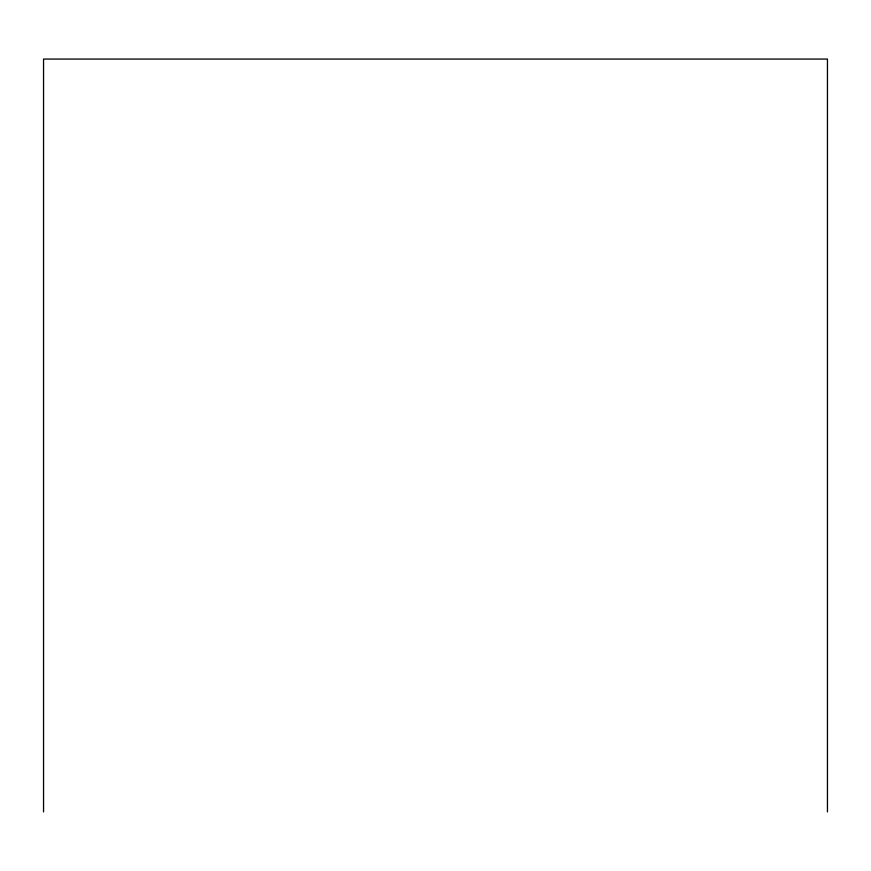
<?xml version="1.0" encoding="UTF-8"?>
<svg xmlns="http://www.w3.org/2000/svg" width="871" height="871" viewBox="0 0 871 871"><rect width="100%" height="100%" fill="white"/><g stroke="black" fill="none" stroke-linecap="round" stroke-linejoin="round"><path stroke-width="1.31" d="M827.45 811.935L827.45 59.065L43.55 59.065L43.55 811.935"/></g></svg>
